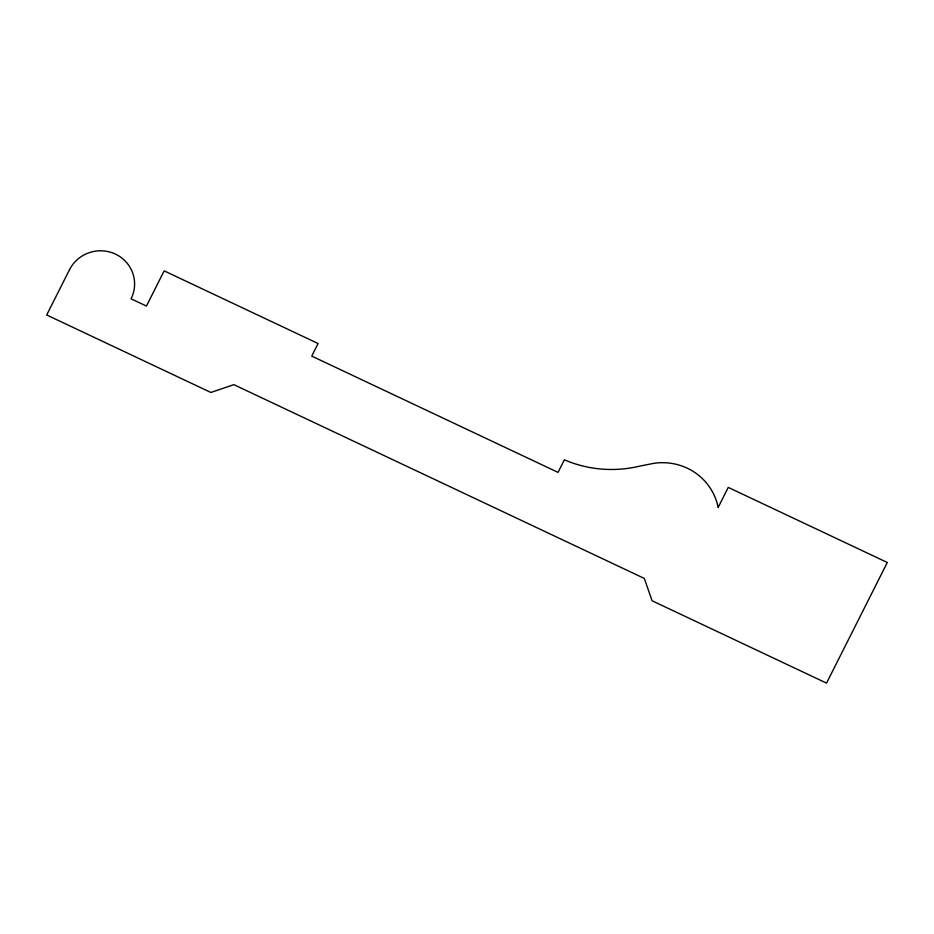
<?xml version="1.0" encoding="UTF-8"?>
<svg xmlns="http://www.w3.org/2000/svg" width="934" height="934" viewBox="0 0 934 934"><rect width="100%" height="100%" fill="white"/><g stroke="black" fill="none" stroke-linecap="round" stroke-linejoin="round"><path stroke-width="1.4" d="M69.49 269.728L46.7 314.968L210.874 392.467L233.862 384.656L644.308 578.426L652.107 600.772L826.543 683.128L887.3 562.49L728.251 487.408L718.129 507.512A57.126 55.62 -10.2 0 0 653.508 463.392L639.638 466.148A117.404 114.298 -10.2 0 1 564.346 459.797L558.018 472.37L311.746 356.099L318.085 343.537L164.162 270.872L146.44 306.06L131.052 298.798A34.36 33.449 -10.2 0 0 115.454 254.106A34.36 33.449 -10.2 0 0 69.49 269.728"/></g></svg>
